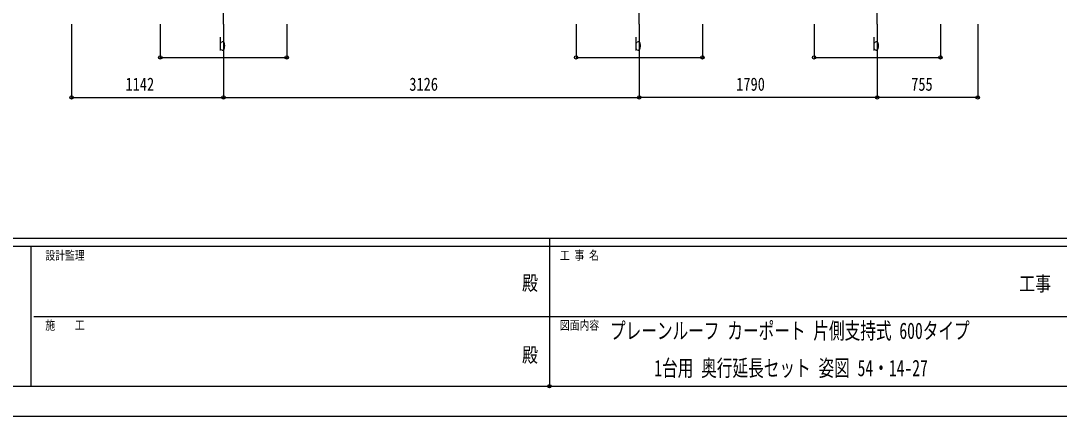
# Model space of a CAD drawing. Units: millimetres, scale not verified. Extents: x -12615 to 12615, y -8910 to 8910.
# Drawn here: x -3990 to 3818, y -8910 to -5940 of the extents above; entities that cross this region are included whole.
import ezdxf
from ezdxf.enums import TextEntityAlignment as Align

# ---------------------------------------------------------------- set-up
doc = ezdxf.new("R2010")
doc.units = ezdxf.units.MM
doc.header["$LTSCALE"] = 50
doc.header["$PDMODE"] = 32
doc.header["$PDSIZE"] = 25
for name, color, linetype in [('0-2_USER1', 3, 'Continuous'), ('0-3_YKK_12', 2, 'Continuous'), ('0-6_YKK_D', 6, 'Continuous'), ('0-7_YKK_ZWAK', 7, 'Continuous')]:
    doc.layers.add(name, color=color, linetype=linetype)
doc.styles.add('ＭＳ ゴシック', font='')
doc.styles.get('ＭＳ ゴシック').set_extended_font_data('MS Gothic')

msp = doc.modelspace()

# ---------------------------------------------------------------- linework, layer by layer
at = {"layer": '0-3_YKK_12'}
for p, q in [((-2465.72, -5965), (-2465.72, -2676.41)), ((660.28, -5965), (660.28, -2676.41)), ((2450.28, -5965), (2450.28, -2676.41))]:
    msp.add_line(p, q, dxfattribs=at)
at = {"layer": '0-6_YKK_D'}
for p, q in [((-3607.72, -5965), (-3607.72, -6516)), ((-2940.58, -5965), (-2940.58, -6216)), ((-2465.72, -5966), (-2465.72, -6516)), ((-2465.72, -5966), (-2465.72, -6516)), ((-1990.58, -5965), (-1990.58, -6216)), ((185.28, -5964.5), (185.28, -6216)), ((660.28, -5966), (660.28, -6516)), ((660.28, -5966), (660.28, -6516)), ((1135.28, -5964.5), (1135.28, -6216)), ((1975.28, -5964.5), (1975.28, -6216)), ((2450.28, -5966), (2450.28, -6516)), ((2450.28, -5967), (2450.28, -6516)), ((2925.28, -5964.5), (2925.28, -6216)), ((3205.28, -5965.5), (3205.28, -6516)), ((-2940.58, -6215), (-1990.58, -6215)), ((185.28, -6215), (1135.28, -6215)), ((1975.28, -6215), (2925.28, -6215)), ((-3607.72, -6515), (-2465.72, -6515)), ((-2465.72, -6515), (660.28, -6515)), ((2450.28, -6515), (660.28, -6515)), ((3205.28, -6515), (2450.28, -6515))]:
    msp.add_line(p, q, dxfattribs=at)
for centre in [(-2940.58, -6215), (-1990.58, -6215), (185.28, -6215), (1135.28, -6215), (1975.28, -6215), (2925.28, -6215), (-3607.72, -6515), (-2465.72, -6515), (-2465.72, -6515), (660.28, -6515), (660.28, -6515), (2450.28, -6515), (2450.28, -6515), (3205.28, -6515)]:
    msp.add_circle(centre, 12.75, dxfattribs=at)
at = {"layer": '0-7_YKK_ZWAK'}
for p, q in [((11685.06, -7575), (-11714.94, -7575)), ((-3914.94, -7635), (-11714.94, -7635)), ((-3914.94, -7635), (-3914.94, -8685)), ((-14.94, -7635), (-3914.94, -7635)), ((-14.94, -7575), (-14.94, -8685)), ((3885.06, -7635), (-14.94, -7635)), ((-3892.44, -8160), (-14.94, -8160)), ((-14.94, -8160), (3885.06, -8160)), ((-11714.94, -8685), (-3914.94, -8685)), ((-3914.94, -8685), (-14.94, -8685)), ((-14.94, -8685), (3885.06, -8685))]:
    msp.add_line(p, q, dxfattribs=at)
msp.add_lwpolyline([(-12615, -8910), (12615, -8910), (12615, 8910), (-12615, 8910)], close=True, dxfattribs=at)
msp.add_point((-14.94, -8685), dxfattribs=at)

# ---------------------------------------------------------------- texts
at = {"layer": '0-2_USER1', "style": 'ＭＳ ゴシック', "width": 0.7}
for s, p in [('プレーンルーフ カーポート 片側支持式 600タイプ', (440.51, -8366.5)), (' 1台用 奥行延長セット 姿図 54・14-27', (714.91, -8646.5))]:
    msp.add_text(s, height=123.2, dxfattribs=at).set_placement(p, align=Align.BOTTOM_LEFT)
at = {"layer": '0-6_YKK_D', "style": 'ＭＳ ゴシック', "width": 0.8}
for s, p in [('b', (-2501.58, -6195)), ('b', (624.28, -6195)), ('b', (2414.28, -6195)), ('1142', (-3202.32, -6495)), ('3126', (-1068.32, -6495)), ('1790', (1389.68, -6495)), ('755', (2705.38, -6495))]:
    msp.add_text(s, height=98.97, dxfattribs=at).set_placement(p, align=Align.BOTTOM_LEFT)
at = {"layer": '0-7_YKK_ZWAK', "style": 'ＭＳ ゴシック', "width": 0.8}
for s, height, p in [('設計監理', 65.98, (-3804.94, -7755)), ('工 事 名', 65.98, (63.81, -7755)), ('殿', 110, (-221, -7997.5)), ('工事', 110, (3517, -8002.39)), ('施\u3000\u3000工', 65.98, (-3804.94, -8280)), ('図面内容', 65.98, (63.81, -8280)), ('殿', 110, (-221, -8537.5))]:
    msp.add_text(s, height=height, dxfattribs=at).set_placement(p, align=Align.BOTTOM_LEFT)

doc.saveas('drawing.dxf')
